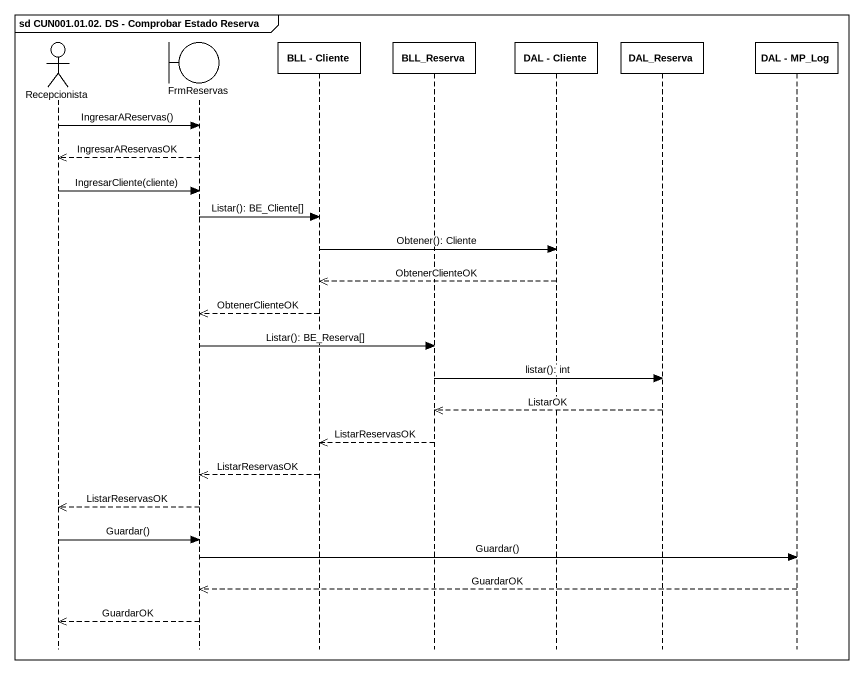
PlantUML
@startuml
mainframe sd CUN001.01.02. DS - Comprobar Estado Reserva
hide footbox
actor Recepcionista
boundary FrmReservas
participant "BLL - Cliente" as BLL_Cliente
participant BLL_Reserva
participant "DAL - Cliente" as DAL_Cliente
participant DAL_Reserva
participant "DAL - MP_Log" as DAL_MP_Log

Recepcionista -> FrmReservas : IngresarAReservas()
FrmReservas -->> Recepcionista : IngresarAReservasOK
Recepcionista -> FrmReservas : IngresarCliente(cliente)
FrmReservas -> BLL_Cliente : Listar(): BE_Cliente[]
BLL_Cliente -> DAL_Cliente : Obtener(): Cliente
DAL_Cliente -->> BLL_Cliente : ObtenerClienteOK
BLL_Cliente -->> FrmReservas : ObtenerClienteOK
FrmReservas -> BLL_Reserva : Listar(): BE_Reserva[]
BLL_Reserva -> DAL_Reserva : listar(): int
DAL_Reserva -->> BLL_Reserva : ListarOK
BLL_Reserva -->> BLL_Cliente : ListarReservasOK
BLL_Cliente -->> FrmReservas : ListarReservasOK
FrmReservas -->> Recepcionista : ListarReservasOK
Recepcionista -> FrmReservas : Guardar()
FrmReservas -> DAL_MP_Log : Guardar()
DAL_MP_Log -->> FrmReservas : GuardarOK
FrmReservas -->> Recepcionista : GuardarOK
@enduml
